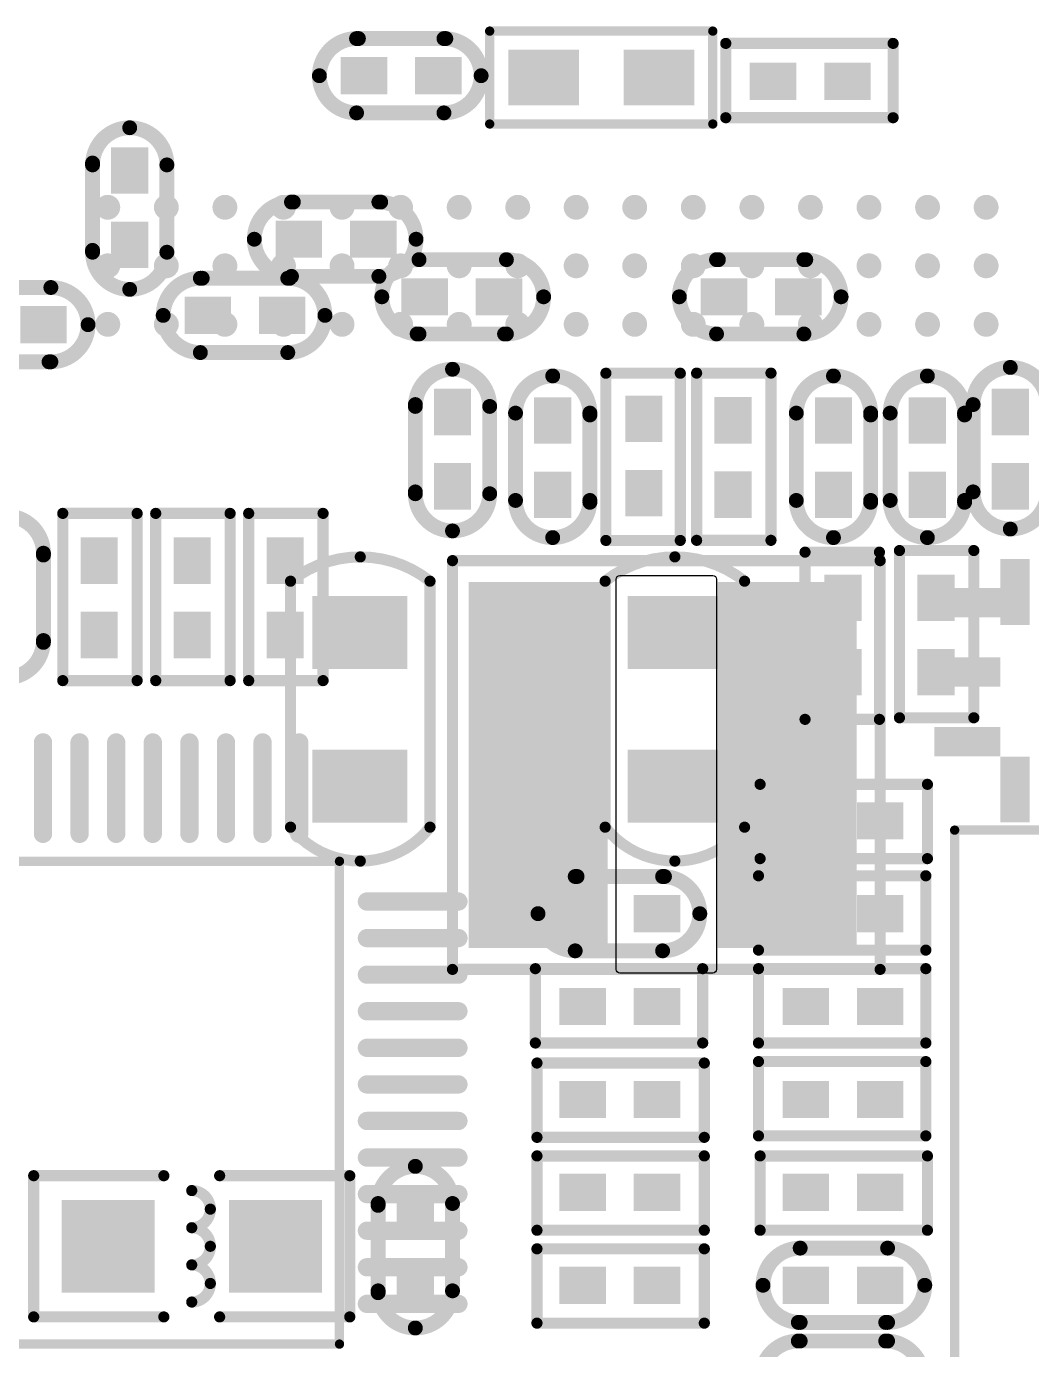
# Model space of a CAD drawing. Extents: x -400 to 4142, y 20 to 2756.
# Drawn here: x 2781 to 3321, y 705 to 1418 of the extents above; entities that cross this region are included whole.
import ezdxf

# ---------------------------------------------------------------- set-up
doc = ezdxf.new("R2010")
doc.units = 0
doc.header["$MEASUREMENT"] = 0
for name, color, linetype in [('COMP_OUTLINE_BOTTOM', 6, 'Continuous'), ('COMP_OUTLINE_TOP', 4, 'Continuous'), ('LAYNR10', 11, 'Continuous'), ('PADLAYER_BOTTOM', 7, 'Continuous'), ('PADLAYER_TOP', 5, 'Continuous')]:
    doc.layers.add(name, color=color, linetype=linetype)

msp = doc.modelspace()

# ---------------------------------------------------------------- linework, layer by layer
at = {"layer": 'COMP_OUTLINE_BOTTOM'}
for points, const_width in [([(3150, 1415), (3030, 1415)], 5), ([(3030, 1415), (3030, 1365)], 5), ([(3150, 1365), (3150, 1415)], 5), ([(2959.405, 1410.99), (3006.405, 1410.99)], 8), ([(3246.975, 1408.38), (3156.975, 1408.38)], 6), ([(3156.975, 1408.38), (3156.975, 1368.38)], 6), ([(3246.975, 1368.38), (3246.975, 1408.38)], 6), ([(2958.405, 1370.99), (3005.405, 1370.99)], 8), ([(3030, 1365), (3150, 1365)], 5), ([(3156.975, 1368.38), (3246.975, 1368.38)], 6), ([(2816.405, 1296.99), (2816.405, 1343.99)], 8), ([(2856.405, 1295.99), (2856.405, 1342.99)], 8), ([(2924.405, 1322.99), (2971.405, 1322.99)], 8), ([(3039, 1292), (2992, 1292)], 8), ([(3153, 1292), (3200, 1292)], 8), ([(2875.405, 1281.99), (2922.405, 1281.99)], 8), ([(2923.405, 1282.99), (2970.405, 1282.99)], 8), ([(2794, 1277), (2747, 1277)], 8), ([(3038, 1252), (2991, 1252)], 8), ([(3152, 1252), (3199, 1252)], 8), ([(2793, 1237), (2746, 1237)], 8), ([(2874.405, 1241.99), (2921.405, 1241.99)], 8), ([(3132.51, 1230.87), (3092.51, 1230.87)], 6), ([(3092.51, 1230.87), (3092.51, 1140.87)], 6), ([(3132.51, 1140.87), (3132.51, 1230.87)], 6), ([(3181.29, 1230.93), (3141.29, 1230.93)], 6), ([(3141.29, 1230.93), (3141.29, 1140.93)], 6), ([(3181.29, 1140.93), (3181.29, 1230.93)], 6), ([(2990, 1167), (2990, 1214)], 8), ([(3290, 1214), (3290, 1167)], 8), ([(3030, 1166), (3030, 1213)], 8), ([(3043.9, 1209.4), (3043.9, 1162.4)], 8), ([(3083.9, 1208.4), (3083.9, 1161.4)], 8), ([(3194.9, 1209.4), (3194.9, 1162.4)], 8), ([(3234.9, 1208.4), (3234.9, 1161.4)], 8), ([(3245.4, 1209.4), (3245.4, 1162.4)], 8), ([(3285.4, 1208.4), (3285.4, 1161.4)], 8), ([(2840.39, 1155.43), (2800.39, 1155.43)], 6), ([(2800.39, 1155.43), (2800.39, 1065.43)], 6), ([(2840.39, 1065.43), (2840.39, 1155.43)], 6), ([(2890.39, 1155.43), (2850.39, 1155.43)], 6), ([(2850.39, 1155.43), (2850.39, 1065.43)], 6), ([(2890.39, 1065.43), (2890.39, 1155.43)], 6), ([(2940.39, 1155.43), (2900.39, 1155.43)], 6), ([(2900.39, 1155.43), (2900.39, 1065.43)], 6), ([(2940.39, 1065.43), (2940.39, 1155.43)], 6), ([(3092.51, 1140.87), (3132.51, 1140.87)], 6), ([(3141.29, 1140.93), (3181.29, 1140.93)], 6), ([(2790, 1133), (2790, 1086)], 8), ([(3239.61, 1134.57), (3199.61, 1134.57)], 6), ([(3199.61, 1134.57), (3199.61, 1044.57)], 6), ([(3239.61, 1044.57), (3239.61, 1134.57)], 6), ([(3290.39, 1135.43), (3250.39, 1135.43)], 6), ([(3250.39, 1135.43), (3250.39, 1045.43)], 6), ([(3290.39, 1045.43), (3290.39, 1135.43)], 6), ([(2800.39, 1065.43), (2840.39, 1065.43)], 6), ([(2850.39, 1065.43), (2890.39, 1065.43)], 6), ([(2900.39, 1065.43), (2940.39, 1065.43)], 6), ([(3199.61, 1044.57), (3239.61, 1044.57)], 6), ([(3250.39, 1045.43), (3290.39, 1045.43)], 6), ([(3175.43, 1009.61), (3175.43, 969.61)], 6), ([(3265.43, 1009.61), (3175.43, 1009.61)], 6), ([(3265.43, 969.61), (3265.43, 1009.61)], 6), ([(2949.213, 968.189), (2689.37, 968.189)], 5), ([(2949.213, 708.347), (2949.213, 968.189)], 5), ([(3175.43, 969.61), (3265.43, 969.61)], 6), ([(3077, 960), (3124, 960)], 8), ([(3264.57, 960.39), (3174.57, 960.39)], 6), ([(3174.57, 960.39), (3174.57, 920.39)], 6), ([(3264.57, 920.39), (3264.57, 960.39)], 6), ([(3076, 920), (3123, 920)], 8), ([(3174.57, 920.39), (3264.57, 920.39)], 6), ([(3144.57, 910.39), (3054.57, 910.39)], 6), ([(3054.57, 910.39), (3054.57, 870.39)], 6), ([(3144.57, 870.39), (3144.57, 910.39)], 6), ([(3264.57, 910.39), (3174.57, 910.39)], 6), ([(3174.57, 910.39), (3174.57, 870.39)], 6), ([(3264.57, 870.39), (3264.57, 910.39)], 6), ([(3054.57, 870.39), (3144.57, 870.39)], 6), ([(3174.57, 870.39), (3264.57, 870.39)], 6), ([(3055.43, 859.61), (3055.43, 819.61)], 6), ([(3145.43, 859.61), (3055.43, 859.61)], 6), ([(3145.43, 819.61), (3145.43, 859.61)], 6), ([(3264.57, 860.39), (3174.57, 860.39)], 6), ([(3174.57, 860.39), (3174.57, 820.39)], 6), ([(3264.57, 820.39), (3264.57, 860.39)], 6), ([(3055.43, 819.61), (3145.43, 819.61)], 6), ([(3174.57, 820.39), (3264.57, 820.39)], 6), ([(3055.43, 809.61), (3055.43, 769.61)], 6), ([(3145.43, 809.61), (3055.43, 809.61)], 6), ([(3145.43, 769.61), (3145.43, 809.61)], 6), ([(3175.43, 809.61), (3175.43, 769.61)], 6), ([(3265.43, 809.61), (3175.43, 809.61)], 6), ([(3265.43, 769.61), (3265.43, 809.61)], 6), ([(3055.43, 769.61), (3145.43, 769.61)], 6), ([(3175.43, 769.61), (3265.43, 769.61)], 6), ([(3055.43, 759.61), (3055.43, 719.61)], 6), ([(3145.43, 759.61), (3055.43, 759.61)], 6), ([(3145.43, 719.61), (3145.43, 759.61)], 6), ([(3244, 760), (3197, 760)], 8), ([(3055.43, 719.61), (3145.43, 719.61)], 6), ([(3243, 720), (3196, 720)], 8), ([(3197, 710), (3244, 710)], 8), ([(2689.37, 708.347), (2949.213, 708.347)], 5)]:
    msp.add_lwpolyline(points, dxfattribs=dict(at, const_width=const_width))
for points, const_width in [([(3028.75, 1415, 1), (3031.25, 1415, 1)], 2.5), ([(3028.75, 1415, 1), (3031.25, 1415, 1)], 2.5), ([(3148.75, 1415, 1), (3151.25, 1415, 1)], 2.5), ([(3148.75, 1415, 1), (3151.25, 1415, 1)], 2.5), ([(2956.405, 1410.99, 1), (2960.405, 1410.99, 1)], 4), ([(2957.405, 1410.99, 1), (2961.405, 1410.99, 1)], 4), ([(3003.405, 1410.99, 1), (3007.405, 1410.99, 1)], 4), ([(3004.405, 1410.99, 1), (3008.405, 1410.99, 1)], 4), ([(3155.475, 1408.38, 1), (3158.475, 1408.38, 1)], 3), ([(3155.475, 1408.38, 1), (3158.475, 1408.38, 1)], 3), ([(3245.475, 1408.38, 1), (3248.475, 1408.38, 1)], 3), ([(3245.475, 1408.38, 1), (3248.475, 1408.38, 1)], 3), ([(2936.405, 1390.99, 1), (2940.405, 1390.99, 1)], 4), ([(2936.405, 1390.99, 1), (2940.405, 1390.99, 1)], 4), ([(3023.405, 1390.99, 1), (3027.405, 1390.99, 1)], 4), ([(3023.405, 1390.99, 1), (3027.405, 1390.99, 1)], 4), ([(2956.405, 1370.99, 1), (2960.405, 1370.99, 1)], 4), ([(2956.405, 1370.99, 1), (2960.405, 1370.99, 1)], 4), ([(3003.405, 1370.99, 1), (3007.405, 1370.99, 1)], 4), ([(3003.405, 1370.99, 1), (3007.405, 1370.99, 1)], 4), ([(3028.75, 1365, 1), (3031.25, 1365, 1)], 2.5), ([(3028.75, 1365, 1), (3031.25, 1365, 1)], 2.5), ([(3148.75, 1365, 1), (3151.25, 1365, 1)], 2.5), ([(3148.75, 1365, 1), (3151.25, 1365, 1)], 2.5), ([(3155.475, 1368.38, 1), (3158.475, 1368.38, 1)], 3), ([(3155.475, 1368.38, 1), (3158.475, 1368.38, 1)], 3), ([(3245.475, 1368.38, 1), (3248.475, 1368.38, 1)], 3), ([(3245.475, 1368.38, 1), (3248.475, 1368.38, 1)], 3), ([(2834.405, 1362.99, 1), (2838.405, 1362.99, 1)], 4), ([(2834.405, 1362.99, 1), (2838.405, 1362.99, 1)], 4), ([(2814.405, 1343.99, 1), (2818.405, 1343.99, 1)], 4), ([(2814.405, 1342.99, 1), (2818.405, 1342.99, 1)], 4), ([(2854.405, 1342.99, 1), (2858.405, 1342.99, 1)], 4), ([(2854.405, 1342.99, 1), (2858.405, 1342.99, 1)], 4), ([(2921.405, 1322.99, 1), (2925.405, 1322.99, 1)], 4), ([(2922.405, 1322.99, 1), (2926.405, 1322.99, 1)], 4), ([(2968.405, 1322.99, 1), (2972.405, 1322.99, 1)], 4), ([(2969.405, 1322.99, 1), (2973.405, 1322.99, 1)], 4), ([(2901.405, 1302.99, 1), (2905.405, 1302.99, 1)], 4), ([(2901.405, 1302.99, 1), (2905.405, 1302.99, 1)], 4), ([(2988.405, 1302.99, 1), (2992.405, 1302.99, 1)], 4), ([(2988.405, 1302.99, 1), (2992.405, 1302.99, 1)], 4), ([(2814.405, 1296.99, 1), (2818.405, 1296.99, 1)], 4), ([(2814.405, 1295.99, 1), (2818.405, 1295.99, 1)], 4), ([(2854.405, 1295.99, 1), (2858.405, 1295.99, 1)], 4), ([(2854.405, 1295.99, 1), (2858.405, 1295.99, 1)], 4), ([(2990, 1292, 1), (2994, 1292, 1)], 4), ([(2990, 1292, 1), (2994, 1292, 1)], 4), ([(3037, 1292, 1), (3041, 1292, 1)], 4), ([(3037, 1292, 1), (3041, 1292, 1)], 4), ([(3150, 1292, 1), (3154, 1292, 1)], 4), ([(3151, 1292, 1), (3155, 1292, 1)], 4), ([(3197, 1292, 1), (3201, 1292, 1)], 4), ([(3198, 1292, 1), (3202, 1292, 1)], 4), ([(2872.405, 1281.99, 1), (2876.405, 1281.99, 1)], 4), ([(2873.405, 1281.99, 1), (2877.405, 1281.99, 1)], 4), ([(2919.405, 1281.99, 1), (2923.405, 1281.99, 1)], 4), ([(2920.405, 1281.99, 1), (2924.405, 1281.99, 1)], 4), ([(2921.405, 1282.99, 1), (2925.405, 1282.99, 1)], 4), ([(2921.405, 1282.99, 1), (2925.405, 1282.99, 1)], 4), ([(2968.405, 1282.99, 1), (2972.405, 1282.99, 1)], 4), ([(2968.405, 1282.99, 1), (2972.405, 1282.99, 1)], 4), ([(2792, 1277, 1), (2796, 1277, 1)], 4), ([(2792, 1277, 1), (2796, 1277, 1)], 4), ([(2834.405, 1275.99, 1), (2838.405, 1275.99, 1)], 4), ([(2834.405, 1275.99, 1), (2838.405, 1275.99, 1)], 4), ([(2970, 1272, 1), (2974, 1272, 1)], 4), ([(2970, 1272, 1), (2974, 1272, 1)], 4), ([(3057, 1272, 1), (3061, 1272, 1)], 4), ([(3057, 1272, 1), (3061, 1272, 1)], 4), ([(3130, 1272, 1), (3134, 1272, 1)], 4), ([(3130, 1272, 1), (3134, 1272, 1)], 4), ([(3217, 1272, 1), (3221, 1272, 1)], 4), ([(3217, 1272, 1), (3221, 1272, 1)], 4), ([(2812, 1257, 1), (2816, 1257, 1)], 4), ([(2812, 1257, 1), (2816, 1257, 1)], 4), ([(2852.405, 1261.99, 1), (2856.405, 1261.99, 1)], 4), ([(2852.405, 1261.99, 1), (2856.405, 1261.99, 1)], 4), ([(2939.405, 1261.99, 1), (2943.405, 1261.99, 1)], 4), ([(2939.405, 1261.99, 1), (2943.405, 1261.99, 1)], 4), ([(2989, 1252, 1), (2993, 1252, 1)], 4), ([(2990, 1252, 1), (2994, 1252, 1)], 4), ([(3036, 1252, 1), (3040, 1252, 1)], 4), ([(3037, 1252, 1), (3041, 1252, 1)], 4), ([(3150, 1252, 1), (3154, 1252, 1)], 4), ([(3150, 1252, 1), (3154, 1252, 1)], 4), ([(3197, 1252, 1), (3201, 1252, 1)], 4), ([(3197, 1252, 1), (3201, 1252, 1)], 4), ([(2791, 1237, 1), (2795, 1237, 1)], 4), ([(2792, 1237, 1), (2796, 1237, 1)], 4), ([(2872.405, 1241.99, 1), (2876.405, 1241.99, 1)], 4), ([(2872.405, 1241.99, 1), (2876.405, 1241.99, 1)], 4), ([(2919.405, 1241.99, 1), (2923.405, 1241.99, 1)], 4), ([(2919.405, 1241.99, 1), (2923.405, 1241.99, 1)], 4), ([(3008, 1233, 1), (3012, 1233, 1)], 4), ([(3008, 1233, 1), (3012, 1233, 1)], 4), ([(3061.9, 1229.4, 1), (3065.9, 1229.4, 1)], 4), ([(3061.9, 1229.4, 1), (3065.9, 1229.4, 1)], 4), ([(3091.01, 1230.87, 1), (3094.01, 1230.87, 1)], 3), ([(3091.01, 1230.87, 1), (3094.01, 1230.87, 1)], 3), ([(3131.01, 1230.87, 1), (3134.01, 1230.87, 1)], 3), ([(3131.01, 1230.87, 1), (3134.01, 1230.87, 1)], 3), ([(3139.79, 1230.93, 1), (3142.79, 1230.93, 1)], 3), ([(3139.79, 1230.93, 1), (3142.79, 1230.93, 1)], 3), ([(3179.79, 1230.93, 1), (3182.79, 1230.93, 1)], 3), ([(3179.79, 1230.93, 1), (3182.79, 1230.93, 1)], 3), ([(3212.9, 1229.4, 1), (3216.9, 1229.4, 1)], 4), ([(3212.9, 1229.4, 1), (3216.9, 1229.4, 1)], 4), ([(3263.4, 1229.4, 1), (3267.4, 1229.4, 1)], 4), ([(3263.4, 1229.4, 1), (3267.4, 1229.4, 1)], 4), ([(3308, 1234, 1), (3312, 1234, 1)], 4), ([(3308, 1234, 1), (3312, 1234, 1)], 4), ([(2988, 1214, 1), (2992, 1214, 1)], 4), ([(3288, 1214, 1), (3292, 1214, 1)], 4), ([(3288, 1214, 1), (3292, 1214, 1)], 4), ([(2988, 1213, 1), (2992, 1213, 1)], 4), ([(3028, 1213, 1), (3032, 1213, 1)], 4), ([(3028, 1213, 1), (3032, 1213, 1)], 4), ([(3041.9, 1209.4, 1), (3045.9, 1209.4, 1)], 4), ([(3041.9, 1209.4, 1), (3045.9, 1209.4, 1)], 4), ([(3081.9, 1209.4, 1), (3085.9, 1209.4, 1)], 4), ([(3081.9, 1208.4, 1), (3085.9, 1208.4, 1)], 4), ([(3192.9, 1209.4, 1), (3196.9, 1209.4, 1)], 4), ([(3192.9, 1209.4, 1), (3196.9, 1209.4, 1)], 4), ([(3232.9, 1209.4, 1), (3236.9, 1209.4, 1)], 4), ([(3232.9, 1208.4, 1), (3236.9, 1208.4, 1)], 4), ([(3243.4, 1209.4, 1), (3247.4, 1209.4, 1)], 4), ([(3243.4, 1209.4, 1), (3247.4, 1209.4, 1)], 4), ([(3283.4, 1209.4, 1), (3287.4, 1209.4, 1)], 4), ([(3283.4, 1208.4, 1), (3287.4, 1208.4, 1)], 4), ([(2988, 1167, 1), (2992, 1167, 1)], 4), ([(2988, 1166, 1), (2992, 1166, 1)], 4), ([(3028, 1166, 1), (3032, 1166, 1)], 4), ([(3028, 1166, 1), (3032, 1166, 1)], 4), ([(3288, 1167, 1), (3292, 1167, 1)], 4), ([(3288, 1167, 1), (3292, 1167, 1)], 4), ([(3041.9, 1162.4, 1), (3045.9, 1162.4, 1)], 4), ([(3041.9, 1162.4, 1), (3045.9, 1162.4, 1)], 4), ([(3081.9, 1162.4, 1), (3085.9, 1162.4, 1)], 4), ([(3081.9, 1161.4, 1), (3085.9, 1161.4, 1)], 4), ([(3192.9, 1162.4, 1), (3196.9, 1162.4, 1)], 4), ([(3192.9, 1162.4, 1), (3196.9, 1162.4, 1)], 4), ([(3232.9, 1162.4, 1), (3236.9, 1162.4, 1)], 4), ([(3232.9, 1161.4, 1), (3236.9, 1161.4, 1)], 4), ([(3243.4, 1162.4, 1), (3247.4, 1162.4, 1)], 4), ([(3243.4, 1162.4, 1), (3247.4, 1162.4, 1)], 4), ([(3283.4, 1162.4, 1), (3287.4, 1162.4, 1)], 4), ([(3283.4, 1161.4, 1), (3287.4, 1161.4, 1)], 4), ([(2798.89, 1155.43, 1), (2801.89, 1155.43, 1)], 3), ([(2798.89, 1155.43, 1), (2801.89, 1155.43, 1)], 3), ([(2838.89, 1155.43, 1), (2841.89, 1155.43, 1)], 3), ([(2838.89, 1155.43, 1), (2841.89, 1155.43, 1)], 3), ([(2848.89, 1155.43, 1), (2851.89, 1155.43, 1)], 3), ([(2848.89, 1155.43, 1), (2851.89, 1155.43, 1)], 3), ([(2888.89, 1155.43, 1), (2891.89, 1155.43, 1)], 3), ([(2888.89, 1155.43, 1), (2891.89, 1155.43, 1)], 3), ([(2898.89, 1155.43, 1), (2901.89, 1155.43, 1)], 3), ([(2898.89, 1155.43, 1), (2901.89, 1155.43, 1)], 3), ([(2938.89, 1155.43, 1), (2941.89, 1155.43, 1)], 3), ([(2938.89, 1155.43, 1), (2941.89, 1155.43, 1)], 3), ([(3008, 1146, 1), (3012, 1146, 1)], 4), ([(3008, 1146, 1), (3012, 1146, 1)], 4), ([(3308, 1147, 1), (3312, 1147, 1)], 4), ([(3308, 1147, 1), (3312, 1147, 1)], 4), ([(3061.9, 1142.4, 1), (3065.9, 1142.4, 1)], 4), ([(3061.9, 1142.4, 1), (3065.9, 1142.4, 1)], 4), ([(3091.01, 1140.87, 1), (3094.01, 1140.87, 1)], 3), ([(3091.01, 1140.87, 1), (3094.01, 1140.87, 1)], 3), ([(3131.01, 1140.87, 1), (3134.01, 1140.87, 1)], 3), ([(3131.01, 1140.87, 1), (3134.01, 1140.87, 1)], 3), ([(3139.79, 1140.93, 1), (3142.79, 1140.93, 1)], 3), ([(3139.79, 1140.93, 1), (3142.79, 1140.93, 1)], 3), ([(3179.79, 1140.93, 1), (3182.79, 1140.93, 1)], 3), ([(3179.79, 1140.93, 1), (3182.79, 1140.93, 1)], 3), ([(3212.9, 1142.4, 1), (3216.9, 1142.4, 1)], 4), ([(3212.9, 1142.4, 1), (3216.9, 1142.4, 1)], 4), ([(3263.4, 1142.4, 1), (3267.4, 1142.4, 1)], 4), ([(3263.4, 1142.4, 1), (3267.4, 1142.4, 1)], 4), ([(2788, 1134, 1), (2792, 1134, 1)], 4), ([(2788, 1133, 1), (2792, 1133, 1)], 4), ([(3128.1, 1132.013, 1), (3131.1, 1132.013, 1)], 3), ([(3128.1, 1132.013, 1), (3131.1, 1132.013, 1)], 3), ([(3198.11, 1134.57, 1), (3201.11, 1134.57, 1)], 3), ([(3198.11, 1134.57, 1), (3201.11, 1134.57, 1)], 3), ([(3238.11, 1134.57, 1), (3241.11, 1134.57, 1)], 3), ([(3238.11, 1134.57, 1), (3241.11, 1134.57, 1)], 3), ([(3248.89, 1135.43, 1), (3251.89, 1135.43, 1)], 3), ([(3248.89, 1135.43, 1), (3251.89, 1135.43, 1)], 3), ([(3288.89, 1135.43, 1), (3291.89, 1135.43, 1)], 3), ([(3288.89, 1135.43, 1), (3291.89, 1135.43, 1)], 3), ([(3090.6, 1118.93, 1), (3093.6, 1118.93, 1)], 3), ([(3090.6, 1118.93, 1), (3093.6, 1118.93, 1)], 3), ([(3165.6, 1118.93, 1), (3168.6, 1118.93, 1)], 3), ([(3165.6, 1118.93, 1), (3168.6, 1118.93, 1)], 3), ([(2788, 1087, 1), (2792, 1087, 1)], 4), ([(2788, 1086, 1), (2792, 1086, 1)], 4), ([(2798.89, 1065.43, 1), (2801.89, 1065.43, 1)], 3), ([(2798.89, 1065.43, 1), (2801.89, 1065.43, 1)], 3), ([(2838.89, 1065.43, 1), (2841.89, 1065.43, 1)], 3), ([(2838.89, 1065.43, 1), (2841.89, 1065.43, 1)], 3), ([(2848.89, 1065.43, 1), (2851.89, 1065.43, 1)], 3), ([(2848.89, 1065.43, 1), (2851.89, 1065.43, 1)], 3), ([(2888.89, 1065.43, 1), (2891.89, 1065.43, 1)], 3), ([(2888.89, 1065.43, 1), (2891.89, 1065.43, 1)], 3), ([(2898.89, 1065.43, 1), (2901.89, 1065.43, 1)], 3), ([(2898.89, 1065.43, 1), (2901.89, 1065.43, 1)], 3), ([(2938.89, 1065.43, 1), (2941.89, 1065.43, 1)], 3), ([(2938.89, 1065.43, 1), (2941.89, 1065.43, 1)], 3), ([(3198.11, 1044.57, 1), (3201.11, 1044.57, 1)], 3), ([(3198.11, 1044.57, 1), (3201.11, 1044.57, 1)], 3), ([(3238.11, 1044.57, 1), (3241.11, 1044.57, 1)], 3), ([(3238.11, 1044.57, 1), (3241.11, 1044.57, 1)], 3), ([(3248.89, 1045.43, 1), (3251.89, 1045.43, 1)], 3), ([(3248.89, 1045.43, 1), (3251.89, 1045.43, 1)], 3), ([(3288.89, 1045.43, 1), (3291.89, 1045.43, 1)], 3), ([(3288.89, 1045.43, 1), (3291.89, 1045.43, 1)], 3), ([(3173.93, 1009.61, 1), (3176.93, 1009.61, 1)], 3), ([(3173.93, 1009.61, 1), (3176.93, 1009.61, 1)], 3), ([(3263.93, 1009.61, 1), (3266.93, 1009.61, 1)], 3), ([(3263.93, 1009.61, 1), (3266.93, 1009.61, 1)], 3), ([(3090.6, 986.542, 1), (3093.6, 986.542, 1)], 3), ([(3090.6, 986.542, 1), (3093.6, 986.542, 1)], 3), ([(3165.6, 986.542, 1), (3168.6, 986.542, 1)], 3), ([(3165.6, 986.542, 1), (3168.6, 986.542, 1)], 3), ([(2947.963, 968.189, 1), (2950.463, 968.189, 1)], 2.5), ([(2947.963, 968.189, 1), (2950.463, 968.189, 1)], 2.5), ([(3128.1, 968.304, 1), (3131.1, 968.304, 1)], 3), ([(3128.1, 968.304, 1), (3131.1, 968.304, 1)], 3), ([(3173.93, 969.61, 1), (3176.93, 969.61, 1)], 3), ([(3173.93, 969.61, 1), (3176.93, 969.61, 1)], 3), ([(3263.93, 969.61, 1), (3266.93, 969.61, 1)], 3), ([(3263.93, 969.61, 1), (3266.93, 969.61, 1)], 3), ([(3074, 960, 1), (3078, 960, 1)], 4), ([(3075, 960, 1), (3079, 960, 1)], 4), ([(3121, 960, 1), (3125, 960, 1)], 4), ([(3122, 960, 1), (3126, 960, 1)], 4), ([(3173.07, 960.39, 1), (3176.07, 960.39, 1)], 3), ([(3173.07, 960.39, 1), (3176.07, 960.39, 1)], 3), ([(3263.07, 960.39, 1), (3266.07, 960.39, 1)], 3), ([(3263.07, 960.39, 1), (3266.07, 960.39, 1)], 3), ([(3054, 940, 1), (3058, 940, 1)], 4), ([(3054, 940, 1), (3058, 940, 1)], 4), ([(3141, 940, 1), (3145, 940, 1)], 4), ([(3141, 940, 1), (3145, 940, 1)], 4), ([(3074, 920, 1), (3078, 920, 1)], 4), ([(3074, 920, 1), (3078, 920, 1)], 4), ([(3121, 920, 1), (3125, 920, 1)], 4), ([(3121, 920, 1), (3125, 920, 1)], 4), ([(3173.07, 920.39, 1), (3176.07, 920.39, 1)], 3), ([(3173.07, 920.39, 1), (3176.07, 920.39, 1)], 3), ([(3263.07, 920.39, 1), (3266.07, 920.39, 1)], 3), ([(3263.07, 920.39, 1), (3266.07, 920.39, 1)], 3), ([(3053.07, 910.39, 1), (3056.07, 910.39, 1)], 3), ([(3053.07, 910.39, 1), (3056.07, 910.39, 1)], 3), ([(3143.07, 910.39, 1), (3146.07, 910.39, 1)], 3), ([(3143.07, 910.39, 1), (3146.07, 910.39, 1)], 3), ([(3173.07, 910.39, 1), (3176.07, 910.39, 1)], 3), ([(3173.07, 910.39, 1), (3176.07, 910.39, 1)], 3), ([(3263.07, 910.39, 1), (3266.07, 910.39, 1)], 3), ([(3263.07, 910.39, 1), (3266.07, 910.39, 1)], 3), ([(3053.07, 870.39, 1), (3056.07, 870.39, 1)], 3), ([(3053.07, 870.39, 1), (3056.07, 870.39, 1)], 3), ([(3143.07, 870.39, 1), (3146.07, 870.39, 1)], 3), ([(3143.07, 870.39, 1), (3146.07, 870.39, 1)], 3), ([(3173.07, 870.39, 1), (3176.07, 870.39, 1)], 3), ([(3173.07, 870.39, 1), (3176.07, 870.39, 1)], 3), ([(3263.07, 870.39, 1), (3266.07, 870.39, 1)], 3), ([(3263.07, 870.39, 1), (3266.07, 870.39, 1)], 3), ([(3053.93, 859.61, 1), (3056.93, 859.61, 1)], 3), ([(3053.93, 859.61, 1), (3056.93, 859.61, 1)], 3), ([(3143.93, 859.61, 1), (3146.93, 859.61, 1)], 3), ([(3143.93, 859.61, 1), (3146.93, 859.61, 1)], 3), ([(3173.07, 860.39, 1), (3176.07, 860.39, 1)], 3), ([(3173.07, 860.39, 1), (3176.07, 860.39, 1)], 3), ([(3263.07, 860.39, 1), (3266.07, 860.39, 1)], 3), ([(3263.07, 860.39, 1), (3266.07, 860.39, 1)], 3), ([(3053.93, 819.61, 1), (3056.93, 819.61, 1)], 3), ([(3053.93, 819.61, 1), (3056.93, 819.61, 1)], 3), ([(3143.93, 819.61, 1), (3146.93, 819.61, 1)], 3), ([(3143.93, 819.61, 1), (3146.93, 819.61, 1)], 3), ([(3173.07, 820.39, 1), (3176.07, 820.39, 1)], 3), ([(3173.07, 820.39, 1), (3176.07, 820.39, 1)], 3), ([(3263.07, 820.39, 1), (3266.07, 820.39, 1)], 3), ([(3263.07, 820.39, 1), (3266.07, 820.39, 1)], 3), ([(3053.93, 809.61, 1), (3056.93, 809.61, 1)], 3), ([(3053.93, 809.61, 1), (3056.93, 809.61, 1)], 3), ([(3143.93, 809.61, 1), (3146.93, 809.61, 1)], 3), ([(3143.93, 809.61, 1), (3146.93, 809.61, 1)], 3), ([(3173.93, 809.61, 1), (3176.93, 809.61, 1)], 3), ([(3173.93, 809.61, 1), (3176.93, 809.61, 1)], 3), ([(3263.93, 809.61, 1), (3266.93, 809.61, 1)], 3), ([(3263.93, 809.61, 1), (3266.93, 809.61, 1)], 3), ([(3053.93, 769.61, 1), (3056.93, 769.61, 1)], 3), ([(3053.93, 769.61, 1), (3056.93, 769.61, 1)], 3), ([(3143.93, 769.61, 1), (3146.93, 769.61, 1)], 3), ([(3143.93, 769.61, 1), (3146.93, 769.61, 1)], 3), ([(3173.93, 769.61, 1), (3176.93, 769.61, 1)], 3), ([(3173.93, 769.61, 1), (3176.93, 769.61, 1)], 3), ([(3263.93, 769.61, 1), (3266.93, 769.61, 1)], 3), ([(3263.93, 769.61, 1), (3266.93, 769.61, 1)], 3), ([(3053.93, 759.61, 1), (3056.93, 759.61, 1)], 3), ([(3053.93, 759.61, 1), (3056.93, 759.61, 1)], 3), ([(3143.93, 759.61, 1), (3146.93, 759.61, 1)], 3), ([(3143.93, 759.61, 1), (3146.93, 759.61, 1)], 3), ([(3195, 760, 1), (3199, 760, 1)], 4), ([(3195, 760, 1), (3199, 760, 1)], 4), ([(3242, 760, 1), (3246, 760, 1)], 4), ([(3242, 760, 1), (3246, 760, 1)], 4), ([(3175, 740, 1), (3179, 740, 1)], 4), ([(3175, 740, 1), (3179, 740, 1)], 4), ([(3262, 740, 1), (3266, 740, 1)], 4), ([(3262, 740, 1), (3266, 740, 1)], 4), ([(3053.93, 719.61, 1), (3056.93, 719.61, 1)], 3), ([(3053.93, 719.61, 1), (3056.93, 719.61, 1)], 3), ([(3143.93, 719.61, 1), (3146.93, 719.61, 1)], 3), ([(3143.93, 719.61, 1), (3146.93, 719.61, 1)], 3), ([(3194, 720, 1), (3198, 720, 1)], 4), ([(3195, 720, 1), (3199, 720, 1)], 4), ([(3241, 720, 1), (3245, 720, 1)], 4), ([(3242, 720, 1), (3246, 720, 1)], 4), ([(3194, 710, 1), (3198, 710, 1)], 4), ([(3195, 710, 1), (3199, 710, 1)], 4), ([(3241, 710, 1), (3245, 710, 1)], 4), ([(3242, 710, 1), (3246, 710, 1)], 4), ([(2947.963, 708.347, 1), (2950.463, 708.347, 1)], 2.5), ([(2947.963, 708.347, 1), (2950.463, 708.347, 1)], 2.5)]:
    msp.add_lwpolyline(points, format="xyb", close=True, dxfattribs=dict(at, const_width=const_width))
for points, const_width in [([(2958.405, 1410.99, 0.414214), (2938.405, 1390.99, 0.414214)], 8), ([(3025.405, 1390.99, 0.414214), (3005.405, 1410.99)], 8), ([(2938.405, 1390.99, 0.414214), (2958.405, 1370.99)], 8), ([(3005.405, 1370.99, 0.414214), (3025.405, 1390.99, 0.414214)], 8), ([(2836.405, 1362.99, 0.414214), (2816.405, 1342.99)], 8), ([(2856.405, 1342.99, 0.414214), (2836.405, 1362.99, 0.414214)], 8), ([(2923.405, 1322.99, 0.414214), (2903.405, 1302.99, 0.414214)], 8), ([(2990.405, 1302.99, 0.414214), (2970.405, 1322.99)], 8), ([(2903.405, 1302.99, 0.414214), (2923.405, 1282.99)], 8), ([(2970.405, 1282.99, 0.414214), (2990.405, 1302.99, 0.414214)], 8), ([(2816.405, 1295.99, 0.414214), (2836.405, 1275.99, 0.414214)], 8), ([(2836.405, 1275.99, 0.414214), (2856.405, 1295.99)], 8), ([(2992, 1292, 0.414214), (2972, 1272, 0.414214)], 8), ([(3059, 1272, 0.414214), (3039, 1292)], 8), ([(3152, 1292, 0.414214), (3132, 1272, 0.414214)], 8), ([(3219, 1272, 0.414214), (3199, 1292)], 8), ([(2874.405, 1281.99, 0.414214), (2854.405, 1261.99, 0.414214)], 8), ([(2941.405, 1261.99, 0.414214), (2921.405, 1281.99)], 8), ([(2814, 1257, 0.414214), (2794, 1277)], 8), ([(2972, 1272, 0.414214), (2992, 1252)], 8), ([(3039, 1252, 0.414214), (3059, 1272, 0.414214)], 8), ([(3132, 1272, 0.414214), (3152, 1252)], 8), ([(3199, 1252, 0.414214), (3219, 1272, 0.414214)], 8), ([(2794, 1237, 0.414214), (2814, 1257, 0.414214)], 8), ([(2854.405, 1261.99, 0.414214), (2874.405, 1241.99)], 8), ([(2921.405, 1241.99, 0.414214), (2941.405, 1261.99, 0.414214)], 8), ([(3010, 1233, 0.414214), (2990, 1213)], 8), ([(3030, 1213, 0.414214), (3010, 1233, 0.414214)], 8), ([(3063.9, 1229.4, 0.414214), (3043.9, 1209.4)], 8), ([(3083.9, 1209.4, 0.414214), (3063.9, 1229.4, 0.414214)], 8), ([(3214.9, 1229.4, 0.414214), (3194.9, 1209.4)], 8), ([(3234.9, 1209.4, 0.414214), (3214.9, 1229.4, 0.414214)], 8), ([(3265.4, 1229.4, 0.414214), (3245.4, 1209.4)], 8), ([(3285.4, 1209.4, 0.414214), (3265.4, 1229.4, 0.414214)], 8), ([(3310, 1234, 0.414214), (3290, 1214)], 8), ([(3330, 1214, 0.414214), (3310, 1234, 0.414214)], 8), ([(2990, 1166, 0.414214), (3010, 1146, 0.414214)], 8), ([(3010, 1146, 0.414214), (3030, 1166)], 8), ([(3290, 1167, 0.414214), (3310, 1147, 0.414214)], 8), ([(3310, 1147, 0.414214), (3330, 1167)], 8), ([(3043.9, 1162.4, 0.414214), (3063.9, 1142.4, 0.414214)], 8), ([(3063.9, 1142.4, 0.414214), (3083.9, 1162.4)], 8), ([(3194.9, 1162.4, 0.414214), (3214.9, 1142.4, 0.414214)], 8), ([(3214.9, 1142.4, 0.414214), (3234.9, 1162.4)], 8), ([(3245.4, 1162.4, 0.414214), (3265.4, 1142.4, 0.414214)], 8), ([(3265.4, 1142.4, 0.414214), (3285.4, 1162.4)], 8), ([(2790, 1134, 0.414214), (2770, 1154, 0.414214)], 8), ([(3129.6, 1132.013, 0.169436), (3092.1, 1118.93)], 6), ([(3167.1, 1118.93, 0.169436), (3129.6, 1132.013, 0.169436)], 6), ([(3092.1, 1118.93), (3092.1, 986.542, 0.230282)], 6), ([(3167.1, 986.542), (3167.1, 1118.93, 0.169436)], 6), ([(2770, 1067, 0.414214), (2790, 1087)], 8), ([(3092.1, 986.542, 0.230282), (3129.6, 968.304, 0.230282)], 6), ([(3129.6, 968.304, 0.230282), (3167.1, 986.542)], 6), ([(3076, 960, 0.414214), (3056, 940, 0.414214)], 8), ([(3143, 940, 0.414214), (3123, 960)], 8), ([(3056, 940, 0.414214), (3076, 920)], 8), ([(3123, 920, 0.414214), (3143, 940, 0.414214)], 8), ([(3197, 760, 0.414214), (3177, 740, 0.414214)], 8), ([(3264, 740, 0.414214), (3244, 760)], 8), ([(3177, 740, 0.414214), (3197, 720)], 8), ([(3244, 720, 0.414214), (3264, 740, 0.414214)], 8), ([(3196, 710, 0.414214), (3176, 690, 0.414214)], 8), ([(3263, 690, 0.414214), (3243, 710)], 8)]:
    msp.add_lwpolyline(points, format="xyb", dxfattribs=dict(at, const_width=const_width))
at = {"layer": 'COMP_OUTLINE_TOP'}
for points, const_width in [([(2922.9, 1118.93, -0.169436), (2960.4, 1132.013, -0.169436)], 6), ([(2960.4, 1132.013, -0.169436), (2997.9, 1118.93)], 6), ([(2922.9, 986.542), (2922.9, 1118.93, -0.169436)], 6), ([(2997.9, 1118.93), (2997.9, 986.542, -0.230282)], 6), ([(2960.4, 968.304, -0.230282), (2922.9, 986.542)], 6), ([(2997.9, 986.542, -0.230282), (2960.4, 968.304, -0.230282)], 6), ([(2970, 784, -0.414214), (2990, 804, -0.414214)], 8), ([(2990, 804, -0.414214), (3010, 784)], 8), ([(2869.761, 790.966, -0.414214), (2879.761, 780.966, -0.414214)], 6), ([(2879.761, 780.966, -0.414214), (2869.761, 770.966)], 6), ([(2869.761, 770.966, -0.414214), (2879.761, 760.966, -0.414214)], 6), ([(2879.761, 760.966, -0.414214), (2869.761, 750.966)], 6), ([(2869.761, 750.966, -0.414214), (2879.761, 740.966, -0.414214)], 6), ([(2879.761, 740.966, -0.414214), (2869.761, 730.966)], 6), ([(2990, 717, -0.414214), (2970, 737)], 8), ([(3010, 737, -0.414214), (2990, 717, -0.414214)], 8)]:
    msp.add_lwpolyline(points, format="xyb", dxfattribs=dict(at, const_width=const_width))
for points, const_width in [([(2958.9, 1132.013, 1), (2961.9, 1132.013, 1)], 3), ([(2958.9, 1132.013, 1), (2961.9, 1132.013, 1)], 3), ([(3008.5, 1130, 1), (3011.5, 1130, 1)], 3), ([(3008.5, 1130, 1), (3011.5, 1130, 1)], 3), ([(3238.5, 1130, 1), (3241.5, 1130, 1)], 3), ([(3238.5, 1130, 1), (3241.5, 1130, 1)], 3), ([(2921.4, 1118.93, 1), (2924.4, 1118.93, 1)], 3), ([(2921.4, 1118.93, 1), (2924.4, 1118.93, 1)], 3), ([(2996.4, 1118.93, 1), (2999.4, 1118.93, 1)], 3), ([(2996.4, 1118.93, 1), (2999.4, 1118.93, 1)], 3), ([(2921.4, 986.542, 1), (2924.4, 986.542, 1)], 3), ([(2921.4, 986.542, 1), (2924.4, 986.542, 1)], 3), ([(2996.4, 986.542, 1), (2999.4, 986.542, 1)], 3), ([(2996.4, 986.542, 1), (2999.4, 986.542, 1)], 3), ([(3278.83, 984.96, 1), (3281.33, 984.96, 1)], 2.5), ([(3278.83, 984.96, 1), (3281.33, 984.96, 1)], 2.5), ([(2958.9, 968.304, 1), (2961.9, 968.304, 1)], 3), ([(2958.9, 968.304, 1), (2961.9, 968.304, 1)], 3), ([(3008.5, 910, 1), (3011.5, 910, 1)], 3), ([(3008.5, 910, 1), (3011.5, 910, 1)], 3), ([(3238.5, 910, 1), (3241.5, 910, 1)], 3), ([(3238.5, 910, 1), (3241.5, 910, 1)], 3), ([(2988, 804, 1), (2992, 804, 1)], 4), ([(2988, 804, 1), (2992, 804, 1)], 4), ([(2783.261, 798.966, 1), (2786.261, 798.966, 1)], 3), ([(2783.261, 798.966, 1), (2786.261, 798.966, 1)], 3), ([(2853.261, 798.966, 1), (2856.261, 798.966, 1)], 3), ([(2883.261, 798.966, 1), (2886.261, 798.966, 1)], 3), ([(2953.261, 798.966, 1), (2956.261, 798.966, 1)], 3), ([(2953.261, 798.966, 1), (2956.261, 798.966, 1)], 3), ([(2868.261, 790.966, 1), (2871.261, 790.966, 1)], 3), ([(2878.261, 780.966, 1), (2881.261, 780.966, 1)], 3), ([(2878.261, 780.966, 1), (2881.261, 780.966, 1)], 3), ([(2968, 784, 1), (2972, 784, 1)], 4), ([(2968, 783, 1), (2972, 783, 1)], 4), ([(3008, 784, 1), (3012, 784, 1)], 4), ([(3008, 784, 1), (3012, 784, 1)], 4), ([(2868.261, 770.966, 1), (2871.261, 770.966, 1)], 3), ([(2868.261, 770.966, 1), (2871.261, 770.966, 1)], 3), ([(2878.261, 760.966, 1), (2881.261, 760.966, 1)], 3), ([(2878.261, 760.966, 1), (2881.261, 760.966, 1)], 3), ([(2868.261, 750.966, 1), (2871.261, 750.966, 1)], 3), ([(2868.261, 750.966, 1), (2871.261, 750.966, 1)], 3), ([(2878.261, 740.966, 1), (2881.261, 740.966, 1)], 3), ([(2878.261, 740.966, 1), (2881.261, 740.966, 1)], 3), ([(2968, 737, 1), (2972, 737, 1)], 4), ([(3008, 737, 1), (3012, 737, 1)], 4), ([(3008, 737, 1), (3012, 737, 1)], 4), ([(2868.261, 730.966, 1), (2871.261, 730.966, 1)], 3), ([(2968, 736, 1), (2972, 736, 1)], 4), ([(2783.261, 722.966, 1), (2786.261, 722.966, 1)], 3), ([(2783.261, 722.966, 1), (2786.261, 722.966, 1)], 3), ([(2853.261, 722.966, 1), (2856.261, 722.966, 1)], 3), ([(2883.261, 722.966, 1), (2886.261, 722.966, 1)], 3), ([(2953.261, 722.966, 1), (2956.261, 722.966, 1)], 3), ([(2953.261, 722.966, 1), (2956.261, 722.966, 1)], 3), ([(2988, 717, 1), (2992, 717, 1)], 4), ([(2988, 717, 1), (2992, 717, 1)], 4)]:
    msp.add_lwpolyline(points, format="xyb", close=True, dxfattribs=dict(at, const_width=const_width))
for points, const_width in [([(3010, 910), (3010, 1130)], 6), ([(3010, 1130), (3240, 1130)], 6), ([(3240, 1130), (3240, 910)], 6), ([(3280.08, 984.96), (4139.92, 984.96)], 5), ([(3280.08, 355.04), (3280.08, 984.96)], 5), ([(3240, 910), (3010, 910)], 6), ([(2854.761, 798.966), (2784.761, 798.966)], 6), ([(2784.761, 798.966), (2784.761, 722.966)], 6), ([(2884.761, 798.966), (2954.761, 798.966)], 6), ([(2954.761, 798.966), (2954.761, 722.966)], 6), ([(2970, 783), (2970, 736)], 8), ([(3010, 784), (3010, 737)], 8), ([(2784.761, 722.966), (2854.761, 722.966)], 6), ([(2954.761, 722.966), (2884.761, 722.966)], 6)]:
    msp.add_lwpolyline(points, dxfattribs=dict(at, const_width=const_width))
at = {"layer": 'LAYNR10'}
msp.add_lwpolyline([(3151.969, 910, -0.414214), (3150, 908.031), (3100, 908.031, -0.414214), (3098.032, 910), (3098.031, 1120, -0.414214), (3100, 1121.968), (3150, 1121.968, -0.414214), (3151.968, 1120), (3151.969, 910)], format="xyb", dxfattribs=at)
msp.add_lwpolyline([(3151.969, 910, 1), (3151.969, 910, 1)], format="xyb", close=True, dxfattribs=at)
msp.add_lwpolyline([(3151.969, 910, 1), (3151.969, 910, 1)], format="xyb", close=True, dxfattribs=at)
at = {"layer": 'PADLAYER_BOTTOM', "const_width": 4.921}
for points in [[(2787.303, 1032.165, 1), (2792.224, 1032.165, 1)], [(2806.988, 1032.165, 1), (2811.909, 1032.165, 1)], [(2826.673, 1032.165, 1), (2831.594, 1032.165, 1)], [(2846.358, 1032.165, 1), (2851.279, 1032.165, 1)], [(2866.043, 1032.165, 1), (2870.964, 1032.165, 1)], [(2885.728, 1032.165, 1), (2890.65, 1032.165, 1)], [(2905.413, 1032.165, 1), (2910.335, 1032.165, 1)], [(2925.098, 1032.165, 1), (2930.02, 1032.165, 1)], [(2787.303, 982.953, 1), (2792.224, 982.953, 1)], [(2806.988, 982.953, 1), (2811.909, 982.953, 1)], [(2826.673, 982.953, 1), (2831.594, 982.953, 1)], [(2846.358, 982.953, 1), (2851.279, 982.953, 1)], [(2866.043, 982.953, 1), (2870.964, 982.953, 1)], [(2885.728, 982.953, 1), (2890.65, 982.953, 1)], [(2905.413, 982.953, 1), (2910.335, 982.953, 1)], [(2925.098, 982.953, 1), (2930.02, 982.953, 1)], [(2961.516, 946.535, 1), (2966.437, 946.535, 1)], [(3010.728, 946.535, 1), (3015.65, 946.535, 1)], [(2961.516, 926.85, 1), (2966.437, 926.85, 1)], [(3010.728, 926.85, 1), (3015.65, 926.85, 1)], [(2961.516, 907.165, 1), (2966.437, 907.165, 1)], [(3010.728, 907.165, 1), (3015.65, 907.165, 1)], [(2961.516, 887.48, 1), (2966.437, 887.48, 1)], [(3010.728, 887.48, 1), (3015.65, 887.48, 1)], [(2961.516, 867.795, 1), (2966.437, 867.795, 1)], [(3010.728, 867.795, 1), (3015.65, 867.795, 1)], [(2961.516, 848.11, 1), (2966.437, 848.11, 1)], [(3010.728, 848.11, 1), (3015.65, 848.11, 1)], [(2961.516, 828.425, 1), (2966.437, 828.425, 1)], [(3010.728, 828.425, 1), (3015.65, 828.425, 1)], [(2961.516, 808.74, 1), (2966.437, 808.74, 1)], [(3010.728, 808.74, 1), (3015.65, 808.74, 1)], [(2961.516, 789.055, 1), (2966.437, 789.055, 1)], [(3010.728, 789.055, 1), (3015.65, 789.055, 1)], [(2961.516, 769.37, 1), (2966.437, 769.37, 1)], [(3010.728, 769.37, 1), (3015.65, 769.37, 1)], [(2961.516, 749.685, 1), (2966.437, 749.685, 1)], [(3010.728, 749.685, 1), (3015.65, 749.685, 1)], [(2961.516, 730, 1), (2966.437, 730, 1)], [(3010.728, 730, 1), (3015.65, 730, 1)]]:
    msp.add_lwpolyline(points, format="xyb", close=True, dxfattribs=at)
at = {"layer": 'PADLAYER_BOTTOM'}
for points in [[(3078, 1405), (3040, 1405), (3078, 1375), (3040, 1375)], [(3140, 1405), (3102, 1405), (3140, 1375), (3102, 1375)], [(2974.905, 1400.99), (2949.905, 1400.99), (2974.905, 1380.99), (2949.905, 1380.99)], [(3014.905, 1400.99), (2989.905, 1400.99), (3014.905, 1380.99), (2989.905, 1380.99)], [(3169.905, 1377.99), (3194.905, 1377.99), (3169.905, 1397.99), (3194.905, 1397.99)], [(3209.905, 1377.99), (3234.905, 1377.99), (3209.905, 1397.99), (3234.905, 1397.99)], [(2826.405, 1352.49), (2826.405, 1327.49), (2846.405, 1352.49), (2846.405, 1327.49)], [(2826.405, 1312.49), (2826.405, 1287.49), (2846.405, 1312.49), (2846.405, 1287.49)], [(2939.905, 1312.99), (2914.905, 1312.99), (2939.905, 1292.99), (2914.905, 1292.99)], [(2979.905, 1312.99), (2954.905, 1312.99), (2979.905, 1292.99), (2954.905, 1292.99)], [(2982.5, 1262), (3007.5, 1262), (2982.5, 1282), (3007.5, 1282)], [(3022.5, 1262), (3047.5, 1262), (3022.5, 1282), (3047.5, 1282)], [(3168.5, 1282), (3143.5, 1282), (3168.5, 1262), (3143.5, 1262)], [(3208.5, 1282), (3183.5, 1282), (3208.5, 1262), (3183.5, 1262)], [(2890.905, 1271.99), (2865.905, 1271.99), (2890.905, 1251.99), (2865.905, 1251.99)], [(2930.905, 1271.99), (2905.905, 1271.99), (2930.905, 1251.99), (2905.905, 1251.99)], [(2777.5, 1247), (2802.5, 1247), (2777.5, 1267), (2802.5, 1267)], [(3000, 1222.5), (3000, 1197.5), (3020, 1222.5), (3020, 1197.5)], [(3073.9, 1192.9), (3073.9, 1217.9), (3053.9, 1192.9), (3053.9, 1217.9)], [(3122.9, 1193.8), (3122.9, 1218.8), (3102.9, 1193.8), (3102.9, 1218.8)], [(3150.9, 1218), (3150.9, 1193), (3170.9, 1218), (3170.9, 1193)], [(3224.9, 1192.9), (3224.9, 1217.9), (3204.9, 1192.9), (3204.9, 1217.9)], [(3275.4, 1192.9), (3275.4, 1217.9), (3255.4, 1192.9), (3255.4, 1217.9)], [(3320, 1197.5), (3320, 1222.5), (3300, 1197.5), (3300, 1222.5)], [(3000, 1182.5), (3000, 1157.5), (3020, 1182.5), (3020, 1157.5)], [(3320, 1157.5), (3320, 1182.5), (3300, 1157.5), (3300, 1182.5)], [(3073.9, 1152.9), (3073.9, 1177.9), (3053.9, 1152.9), (3053.9, 1177.9)], [(3122.9, 1153.8), (3122.9, 1178.8), (3102.9, 1153.8), (3102.9, 1178.8)], [(3150.9, 1178), (3150.9, 1153), (3170.9, 1178), (3170.9, 1153)], [(3224.9, 1152.9), (3224.9, 1177.9), (3204.9, 1152.9), (3204.9, 1177.9)], [(3275.4, 1152.9), (3275.4, 1177.9), (3255.4, 1152.9), (3255.4, 1177.9)], [(2810, 1142.5), (2810, 1117.5), (2830, 1142.5), (2830, 1117.5)], [(2860, 1142.5), (2860, 1117.5), (2880, 1142.5), (2880, 1117.5)], [(2910, 1142.5), (2910, 1117.5), (2930, 1142.5), (2930, 1117.5)], [(3320.472, 1095.434), (3320.472, 1130.866), (3304.724, 1095.434), (3304.724, 1130.866)], [(3230, 1097.5), (3230, 1122.5), (3210, 1097.5), (3210, 1122.5)], [(3260, 1122.5), (3260, 1097.5), (3280, 1122.5), (3280, 1097.5)], [(3155.41, 1111.025), (3104.23, 1111.025), (3155.41, 1071.655), (3104.23, 1071.655)], [(2810, 1102.5), (2810, 1077.5), (2830, 1102.5), (2830, 1077.5)], [(2860, 1102.5), (2860, 1077.5), (2880, 1102.5), (2880, 1077.5)], [(2910, 1102.5), (2910, 1077.5), (2930, 1102.5), (2930, 1077.5)], [(3230, 1057.5), (3230, 1082.5), (3210, 1057.5), (3210, 1082.5)], [(3260, 1082.5), (3260, 1057.5), (3280, 1082.5), (3280, 1057.5)], [(2784.842, 1032.165), (2784.842, 982.953), (2794.685, 1032.165), (2794.685, 982.953)], [(2804.527, 1032.165), (2804.527, 982.953), (2814.37, 1032.165), (2814.37, 982.953)], [(2824.212, 1032.165), (2824.212, 982.953), (2834.055, 1032.165), (2834.055, 982.953)], [(2843.898, 1032.165), (2843.898, 982.953), (2853.74, 1032.165), (2853.74, 982.953)], [(2863.583, 1032.165), (2863.583, 982.953), (2873.425, 1032.165), (2873.425, 982.953)], [(2883.268, 1032.165), (2883.268, 982.953), (2893.11, 1032.165), (2893.11, 982.953)], [(2902.953, 1032.165), (2902.953, 982.953), (2912.795, 1032.165), (2912.795, 982.953)], [(2922.638, 1032.165), (2922.638, 982.953), (2932.48, 1032.165), (2932.48, 982.953)], [(3155.41, 1028.345), (3104.23, 1028.345), (3155.41, 988.975), (3104.23, 988.975)], [(3320.472, 989.134), (3320.472, 1024.566), (3304.724, 989.134), (3304.724, 1024.566)], [(3212.5, 1000), (3187.5, 1000), (3212.5, 980), (3187.5, 980)], [(3252.5, 1000), (3227.5, 1000), (3252.5, 980), (3227.5, 980)], [(2963.976, 941.614), (3013.189, 941.614), (2963.976, 951.457), (3013.189, 951.457)], [(3092.5, 950), (3067.5, 950), (3092.5, 930), (3067.5, 930)], [(3132.5, 950), (3107.5, 950), (3132.5, 930), (3107.5, 930)], [(3187.5, 930), (3212.5, 930), (3187.5, 950), (3212.5, 950)], [(3227.5, 930), (3252.5, 930), (3227.5, 950), (3252.5, 950)], [(2963.976, 921.929), (3013.189, 921.929), (2963.976, 931.772), (3013.189, 931.772)], [(2963.976, 902.244), (3013.189, 902.244), (2963.976, 912.087), (3013.189, 912.087)], [(3067.5, 880), (3092.5, 880), (3067.5, 900), (3092.5, 900)], [(3107.5, 880), (3132.5, 880), (3107.5, 900), (3132.5, 900)], [(3187.5, 880), (3212.5, 880), (3187.5, 900), (3212.5, 900)], [(3227.5, 880), (3252.5, 880), (3227.5, 900), (3252.5, 900)], [(2963.976, 882.559), (3013.189, 882.559), (2963.976, 892.402), (3013.189, 892.402)], [(2963.976, 862.874), (3013.189, 862.874), (2963.976, 872.717), (3013.189, 872.717)], [(2963.976, 843.189), (3013.189, 843.189), (2963.976, 853.032), (3013.189, 853.032)], [(3092.5, 850), (3067.5, 850), (3092.5, 830), (3067.5, 830)], [(3132.5, 850), (3107.5, 850), (3132.5, 830), (3107.5, 830)], [(3187.5, 830), (3212.5, 830), (3187.5, 850), (3212.5, 850)], [(3227.5, 830), (3252.5, 830), (3227.5, 850), (3252.5, 850)], [(2963.976, 823.504), (3013.189, 823.504), (2963.976, 833.347), (3013.189, 833.347)], [(2963.976, 803.819), (3013.189, 803.819), (2963.976, 813.661), (3013.189, 813.661)], [(3092.5, 800), (3067.5, 800), (3092.5, 780), (3067.5, 780)], [(3132.5, 800), (3107.5, 800), (3132.5, 780), (3107.5, 780)], [(3212.5, 800), (3187.5, 800), (3212.5, 780), (3187.5, 780)], [(3252.5, 800), (3227.5, 800), (3252.5, 780), (3227.5, 780)], [(2963.976, 784.134), (3013.189, 784.134), (2963.976, 793.976), (3013.189, 793.976)], [(2963.976, 764.449), (3013.189, 764.449), (2963.976, 774.291), (3013.189, 774.291)], [(2963.976, 744.764), (3013.189, 744.764), (2963.976, 754.606), (3013.189, 754.606)], [(3092.5, 750), (3067.5, 750), (3092.5, 730), (3067.5, 730)], [(3132.5, 750), (3107.5, 750), (3132.5, 730), (3107.5, 730)], [(3187.5, 730), (3212.5, 730), (3187.5, 750), (3212.5, 750)], [(3227.5, 730), (3252.5, 730), (3227.5, 750), (3252.5, 750)], [(2963.976, 725.079), (3013.189, 725.079), (2963.976, 734.921), (3013.189, 734.921)]]:
    msp.add_solid(points, dxfattribs=at)
at = {"layer": 'PADLAYER_TOP', "const_width": 6.693}
for points in [[(2821.251, 1320.181, 1), (2827.944, 1320.181, 1)], [(2852.751, 1320.181, 1), (2859.444, 1320.181, 1)], [(2884.251, 1320.181, 1), (2890.944, 1320.181, 1)], [(2915.751, 1320.181, 1), (2922.444, 1320.181, 1)], [(2947.251, 1320.181, 1), (2953.944, 1320.181, 1)], [(2978.751, 1320.181, 1), (2985.444, 1320.181, 1)], [(3010.251, 1320.181, 1), (3016.944, 1320.181, 1)], [(3041.751, 1320.181, 1), (3048.444, 1320.181, 1)], [(3073.153, 1320.181, 1), (3079.846, 1320.181, 1)], [(3104.653, 1320.181, 1), (3111.346, 1320.181, 1)], [(3136.153, 1320.181, 1), (3142.846, 1320.181, 1)], [(3167.653, 1320.181, 1), (3174.346, 1320.181, 1)], [(3199.153, 1320.181, 1), (3205.846, 1320.181, 1)], [(3230.653, 1320.181, 1), (3237.346, 1320.181, 1)], [(3262.153, 1320.181, 1), (3268.846, 1320.181, 1)], [(3293.653, 1320.181, 1), (3300.346, 1320.181, 1)], [(2821.251, 1288.681, 1), (2827.944, 1288.681, 1)], [(2852.751, 1288.681, 1), (2859.444, 1288.681, 1)], [(2884.251, 1288.681, 1), (2890.944, 1288.681, 1)], [(2915.751, 1288.681, 1), (2922.444, 1288.681, 1)], [(2947.251, 1288.681, 1), (2953.944, 1288.681, 1)], [(2978.751, 1288.681, 1), (2985.444, 1288.681, 1)], [(3010.251, 1288.681, 1), (3016.944, 1288.681, 1)], [(3041.751, 1288.681, 1), (3048.444, 1288.681, 1)], [(3073.153, 1288.681, 1), (3079.846, 1288.681, 1)], [(3104.653, 1288.681, 1), (3111.346, 1288.681, 1)], [(3136.153, 1288.681, 1), (3142.846, 1288.681, 1)], [(3167.653, 1288.681, 1), (3174.346, 1288.681, 1)], [(3199.153, 1288.681, 1), (3205.846, 1288.681, 1)], [(3230.653, 1288.681, 1), (3237.346, 1288.681, 1)], [(3262.153, 1288.681, 1), (3268.846, 1288.681, 1)], [(3293.653, 1288.681, 1), (3300.346, 1288.681, 1)], [(2821.251, 1257.181, 1), (2827.944, 1257.181, 1)], [(2852.751, 1257.181, 1), (2859.444, 1257.181, 1)], [(2884.251, 1257.181, 1), (2890.944, 1257.181, 1)], [(2915.751, 1257.181, 1), (2922.444, 1257.181, 1)], [(2947.251, 1257.181, 1), (2953.944, 1257.181, 1)], [(2978.751, 1257.181, 1), (2985.444, 1257.181, 1)], [(3010.251, 1257.181, 1), (3016.944, 1257.181, 1)], [(3041.751, 1257.181, 1), (3048.444, 1257.181, 1)], [(3073.153, 1257.181, 1), (3079.846, 1257.181, 1)], [(3104.653, 1257.181, 1), (3111.346, 1257.181, 1)], [(3136.153, 1257.181, 1), (3142.846, 1257.181, 1)], [(3167.653, 1257.181, 1), (3174.346, 1257.181, 1)], [(3199.153, 1257.181, 1), (3205.846, 1257.181, 1)], [(3230.653, 1257.181, 1), (3237.346, 1257.181, 1)], [(3262.153, 1257.181, 1), (3268.846, 1257.181, 1)], [(3293.653, 1257.181, 1), (3300.346, 1257.181, 1)]]:
    msp.add_lwpolyline(points, format="xyb", close=True, dxfattribs=at)
at = {"layer": 'PADLAYER_TOP'}
for points in [[(3018.74, 1118.425), (3018.74, 921.575), (3093.543, 1118.425), (3093.543, 921.575)], [(3152.598, 1118.425), (3152.598, 921.575), (3227.402, 1118.425), (3227.402, 921.575)], [(2934.59, 1071.655), (2985.77, 1071.655), (2934.59, 1111.025), (2985.77, 1111.025)], [(3269.134, 1099.528), (3304.566, 1099.528), (3269.134, 1115.276), (3304.566, 1115.276)], [(3269.134, 1062.126), (3304.566, 1062.126), (3269.134, 1077.874), (3304.566, 1077.874)], [(3269.134, 1024.724), (3304.566, 1024.724), (3269.134, 1040.472), (3304.566, 1040.472)], [(2934.59, 988.975), (2985.77, 988.975), (2934.59, 1028.345), (2985.77, 1028.345)], [(2980, 792.5), (2980, 767.5), (3000, 792.5), (3000, 767.5)], [(2799.761, 735.966), (2849.761, 735.966), (2799.761, 785.966), (2849.761, 785.966)], [(2889.761, 735.966), (2939.761, 735.966), (2889.761, 785.966), (2939.761, 785.966)], [(2980, 752.5), (2980, 727.5), (3000, 752.5), (3000, 727.5)]]:
    msp.add_solid(points, dxfattribs=at)

doc.saveas('drawing.dxf')
